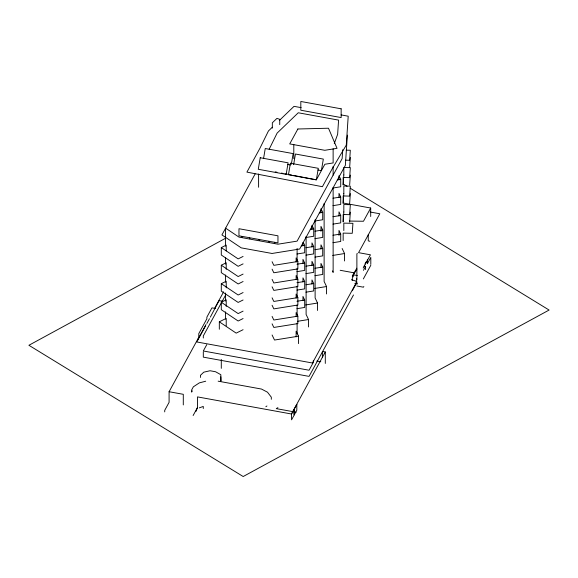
<?xml version="1.0" encoding="UTF-8"?>
<svg xmlns="http://www.w3.org/2000/svg" width="578" height="578" viewBox="0 0 578 578"><rect width="100%" height="100%" fill="white"/><g stroke="black" fill="none" stroke-linecap="round" stroke-linejoin="round"><path stroke-width="0.87" d="M265.844 406.724L266.942 405.98M342.732 149.724L342.133 158.639L297.106 241.127L277.96 244.198L274.911 243.641L274.911 242.341L277.96 242.897L277.96 235.817L238.967 228.722L238.967 235.802L241.64 236.286L241.64 237.594L238.967 237.103L225.572 228.115L225.572 246.185M347.378 135.108L345.362 165.337L299.671 249.031L272.028 253.467L241.221 247.861L221.93 234.914L255.165 173.906M349.654 167.483L350.319 157.469M349.654 185.061L350.319 175.091M349.654 203.528L350.319 193.551M349.654 222.096L350.319 212.126M263.604 158.293L265.251 148.524L293.147 153.603L291.341 164.253M293.631 164.672L295.437 154.023L323.333 159.095L321.375 170.633L317.893 169.997M334.265 143.64L337.639 134.313L338.585 120.116L298.255 112.775L277.122 133.099L269.167 149.232M195.935 411.471L197.495 407.512L197.495 396.898L291.449 413.993L325.298 351.973L322.387 351.446L322.387 357.637M164.716 411.897L164.716 410.358L169.087 402.339L169.087 391.725L198.781 337.342L198.781 333.629L206.873 318.796L206.873 317.149L211.945 307.857L215.442 308.493M214.539 308.464L223.621 291.839M197.373 340.341L206.035 324.475M205.587 325.833L196.787 341.959L312.452 363.006L356.351 282.584L355.904 281.067L351.388 279.723M206.881 323.463L209.474 318.724M210.334 317.141L218.975 300.777L222.732 301.022M225.622 295.033L203.311 335.912L203.311 338.029M206.765 344.647L203.311 350.983L309.057 370.223L313.37 362.312L313.37 360.607M192.322 390.844L191.629 392.122L191.629 389.998L193.363 386.812L199.316 382.889L205.703 381.213M193.117 415.524L197.495 407.512M344.069 203.181L370.693 208.022L363.475 221.251L349.336 221.071M357.276 253.294L356.886 254.009L356.886 279.636M364.928 264.045L366.134 261.834M363.215 268.048L370.433 254.819L358.562 252.658L379.797 213.766L370.043 211.989M352.32 290.756L357.031 282.129M363.454 270.36L365.592 266.444L363.938 266.14M353.49 294.975L309.057 376.379L203.311 357.139L203.311 351.908M363.352 278.928L370.809 265.266M363.844 286.486L363.454 287.201L356.886 286.009M352.32 275.901L356.828 268.199M352.32 276.602L356.828 269.305M272.296 127.247L268.459 130.939L259.811 148.488L246.914 172.114L322.401 186.716L332.249 168.682L346.28 145.114L348.209 116.2L341.099 114.906M279.326 120.484L294.029 106.345L301.138 107.638M277.917 407.656L276.262 408.624L296.095 412.23M225.449 238.317L28.9 345.276L243.186 476.525L549.1 310.046L350.181 188.204M243.078 263.879L238.15 266.321L221.295 255.006L221.295 247.579L226.222 245.13L226.222 250.91M243.078 281.522L238.15 283.964L221.295 272.65L221.295 265.223L226.222 262.773L226.222 269.377M243.078 256.444L238.15 258.893L221.295 247.579M243.078 299.989L238.15 302.431L221.295 291.117L221.295 283.69L226.222 281.24L226.222 287.844M243.078 274.088L238.15 276.537L221.295 265.223M243.078 318.557L238.15 321.007L221.295 309.692L221.295 302.258L226.222 299.816L226.222 306.419M243.078 292.555L238.15 295.004L221.295 283.69M219.322 329.243L219.322 321.816L226.222 318.384L226.222 325.819M243.078 311.13L238.15 313.579L221.295 302.258M243.078 329.706L236.178 333.13L219.322 321.816M199.345 407.844L203.268 406.435L203.268 408.559M337.285 179.895L340.717 179.346L340.717 186.773L332.986 188.016M332.986 198.232L340.717 196.99L340.717 204.417L332.986 205.66M319.273 212.892L322.705 212.343L322.705 219.77L314.974 221.013M332.986 216.699L340.717 215.457L340.717 222.884L332.986 224.127M310.263 229.387L313.702 228.837L313.702 236.265L305.972 237.507M314.974 231.229L322.705 229.986L322.705 237.414L314.974 238.656M332.986 235.268L340.717 234.032L340.717 241.459L332.986 242.702M301.261 245.888L304.693 245.339L304.693 252.767L296.962 254.002M305.972 247.724L313.702 246.481L313.702 253.908L305.972 255.151M314.974 249.689L322.705 248.453L322.705 255.881L314.974 257.123M332.704 255.447L344.567 253.54L344.567 260.974M272.086 269.153L273.827 272.773L297.858 268.914L297.858 261.487L273.827 265.338L272.086 261.726M296.962 264.218L304.693 262.983L304.693 270.41L296.962 271.646M305.972 266.191L313.702 264.948L313.702 272.375L305.972 273.618M314.974 268.264L322.705 267.022L322.705 274.456L314.974 275.692M272.086 286.796L273.827 290.416L297.858 286.558L297.858 279.131L273.827 282.982L272.086 279.369M296.962 282.685L304.693 281.45L304.693 288.877L296.962 290.113M305.972 284.759L313.702 283.523L313.702 290.951L305.972 292.193M314.692 288.444L326.556 286.536L326.556 293.964M272.086 305.263L273.827 308.883L297.858 305.025L297.858 297.598L273.827 301.449L272.086 297.836M296.962 301.261L304.693 300.018L304.693 307.445L296.962 308.688M305.683 304.938L317.553 303.031L317.553 310.465M272.086 323.839L273.827 327.451L297.858 323.601L297.858 316.166L273.827 320.024L272.086 316.412M297.526 321.296L308.544 319.533L308.544 326.96M298.559 343.614L298.559 336.186L274.521 340.045L272.086 334.98M346.258 150.164L350.319 150.251L349.654 160.265L345.593 160.171M287.707 164.506L290.322 164.983M340.175 270.287L354.003 272.809M357.312 275.533L354.003 274.926L352.32 278.018L352.32 280.301M355.622 283.177L357.276 283.48M354.798 283.552L357.276 284.008M316.802 361.04L320.79 361.77M218.152 381.169L261.48 389.052L267.498 392.202L271.313 397.18L271.313 399.304M169.087 391.725L183.291 394.312L183.291 404.925M275.222 171.897L276.97 172.237M281.349 173.082L283.097 173.422M284.846 173.761L291.847 175.112M293.595 175.452L316.347 179.852L324.858 164.26L333.13 162.938L333.13 148.784M369.92 241.308L368.244 240.831L368.244 234.661M344.033 184.44L347.111 186.326M338.983 175.734L340.717 179.346M340.717 196.99L338.983 193.377L338.983 197.503M340.717 215.457L338.983 211.844L338.983 215.97M340.717 234.032L338.983 230.412L338.983 235.369M342.133 248.482L344.567 253.54M320.971 208.723L322.705 212.343M322.705 229.986L320.971 226.366L320.971 231.323M313.702 228.837L311.961 225.225L311.961 229.35M322.705 248.453L320.971 244.834L320.971 248.966M313.702 246.481L311.961 242.868L311.961 246.994M322.705 267.022L320.971 263.409L320.971 267.535M326.556 286.536L324.121 281.479L324.121 203.391M303.305 242.442L304.693 245.339M313.702 264.948L311.961 261.335L311.961 265.461M304.693 262.983L302.959 259.363L302.959 263.489M313.702 283.523L311.961 279.904L311.961 284.036M297.858 261.487L296.124 257.867L296.124 262M317.553 303.031L315.118 297.973L315.118 219.799M304.693 281.45L302.959 277.83L302.959 281.956M297.858 279.131L296.124 275.511L296.124 279.644M304.693 300.018L302.959 296.406L302.959 300.531M308.544 319.533L306.109 314.468L306.109 236.388M297.858 297.598L296.124 293.978L296.124 298.111M297.858 316.166L296.124 312.554L296.124 316.679M298.559 336.186L296.124 331.129L296.124 336.902M332.487 270.894L333.13 272.404L333.13 187.807M220.832 376.82L220.912 381.061L220.832 374.703L215.558 371.748L210.045 370.744L203.759 372.181L200.45 375.324L200.45 377.448M370.809 264.421L370.809 257.405L367.348 263.756L367.348 259.616M370.693 208.022L370.693 216.512M365.592 266.444L365.592 269.623M356.648 278.517L356.648 281.703M343.823 230.557L343.823 223.122L352.92 223.325L352.255 233.302L343.159 233.1L343.159 240.527M338.983 176.557L338.983 179.859M333.13 166.421L333.13 175.141M325.298 351.973L325.298 363.439M320.971 209.554L320.971 212.856M302.959 242.543L302.959 245.845M297.106 248.396L297.106 260.996M297.106 268.199L297.106 278.097M297.106 286.197L297.106 296.998M297.106 305.097L297.106 314.996M297.106 323.095L297.106 333.896M293.797 144.464L293.797 158.61M279.738 124.631L279.738 119.328L276.956 118.36L272.332 122.803L272.332 128.114M258.597 173.985L258.597 187.258M225.572 257.882L225.572 264.182M225.572 274.984L225.572 282.18M225.572 292.981L225.572 301.08M225.572 311.882L225.572 319.078M221.295 359.48L221.295 368.352M343.823 174.946L343.159 184.917L343.159 177.489L349.654 177.634L350.319 167.656L343.823 167.512L343.823 174.946M343.823 193.406L343.159 203.384L343.159 195.956L349.654 196.101L350.319 186.123L343.823 185.979L343.823 193.406M343.823 211.981L343.159 221.952L343.159 214.525L349.654 214.669L350.319 204.699L343.823 204.554L343.823 211.981M260.223 157.743L258.265 169.282L286.161 174.361L288.111 162.823L260.223 157.743M290.409 163.234L288.451 174.773L316.347 179.852L318.297 168.314L290.409 163.234M297.872 128.995L289.723 143.915L324.8 150.302L337.032 148.336L328.492 128.222L297.872 128.995M294.058 409.491L291.55 414.072L291.55 419.859L294.058 415.279L294.058 409.491M296.817 404.427L294.224 409.181L294.224 414.961L296.817 410.214L296.817 404.427M341.15 108.816L300.813 101.475L300.813 110.232L341.15 117.572L341.15 108.816M249.58 237.731L242.298 236.409L242.298 237.71L249.58 239.039L249.58 237.731M259.103 239.465L250.064 237.825L250.064 239.126L259.103 240.766L259.103 239.465M269.052 241.279L259.724 239.581L259.724 240.881L269.052 242.579L269.052 241.279M274.434 242.254L269.435 241.344L269.435 242.644L274.434 243.562L274.434 242.254"/></g></svg>
